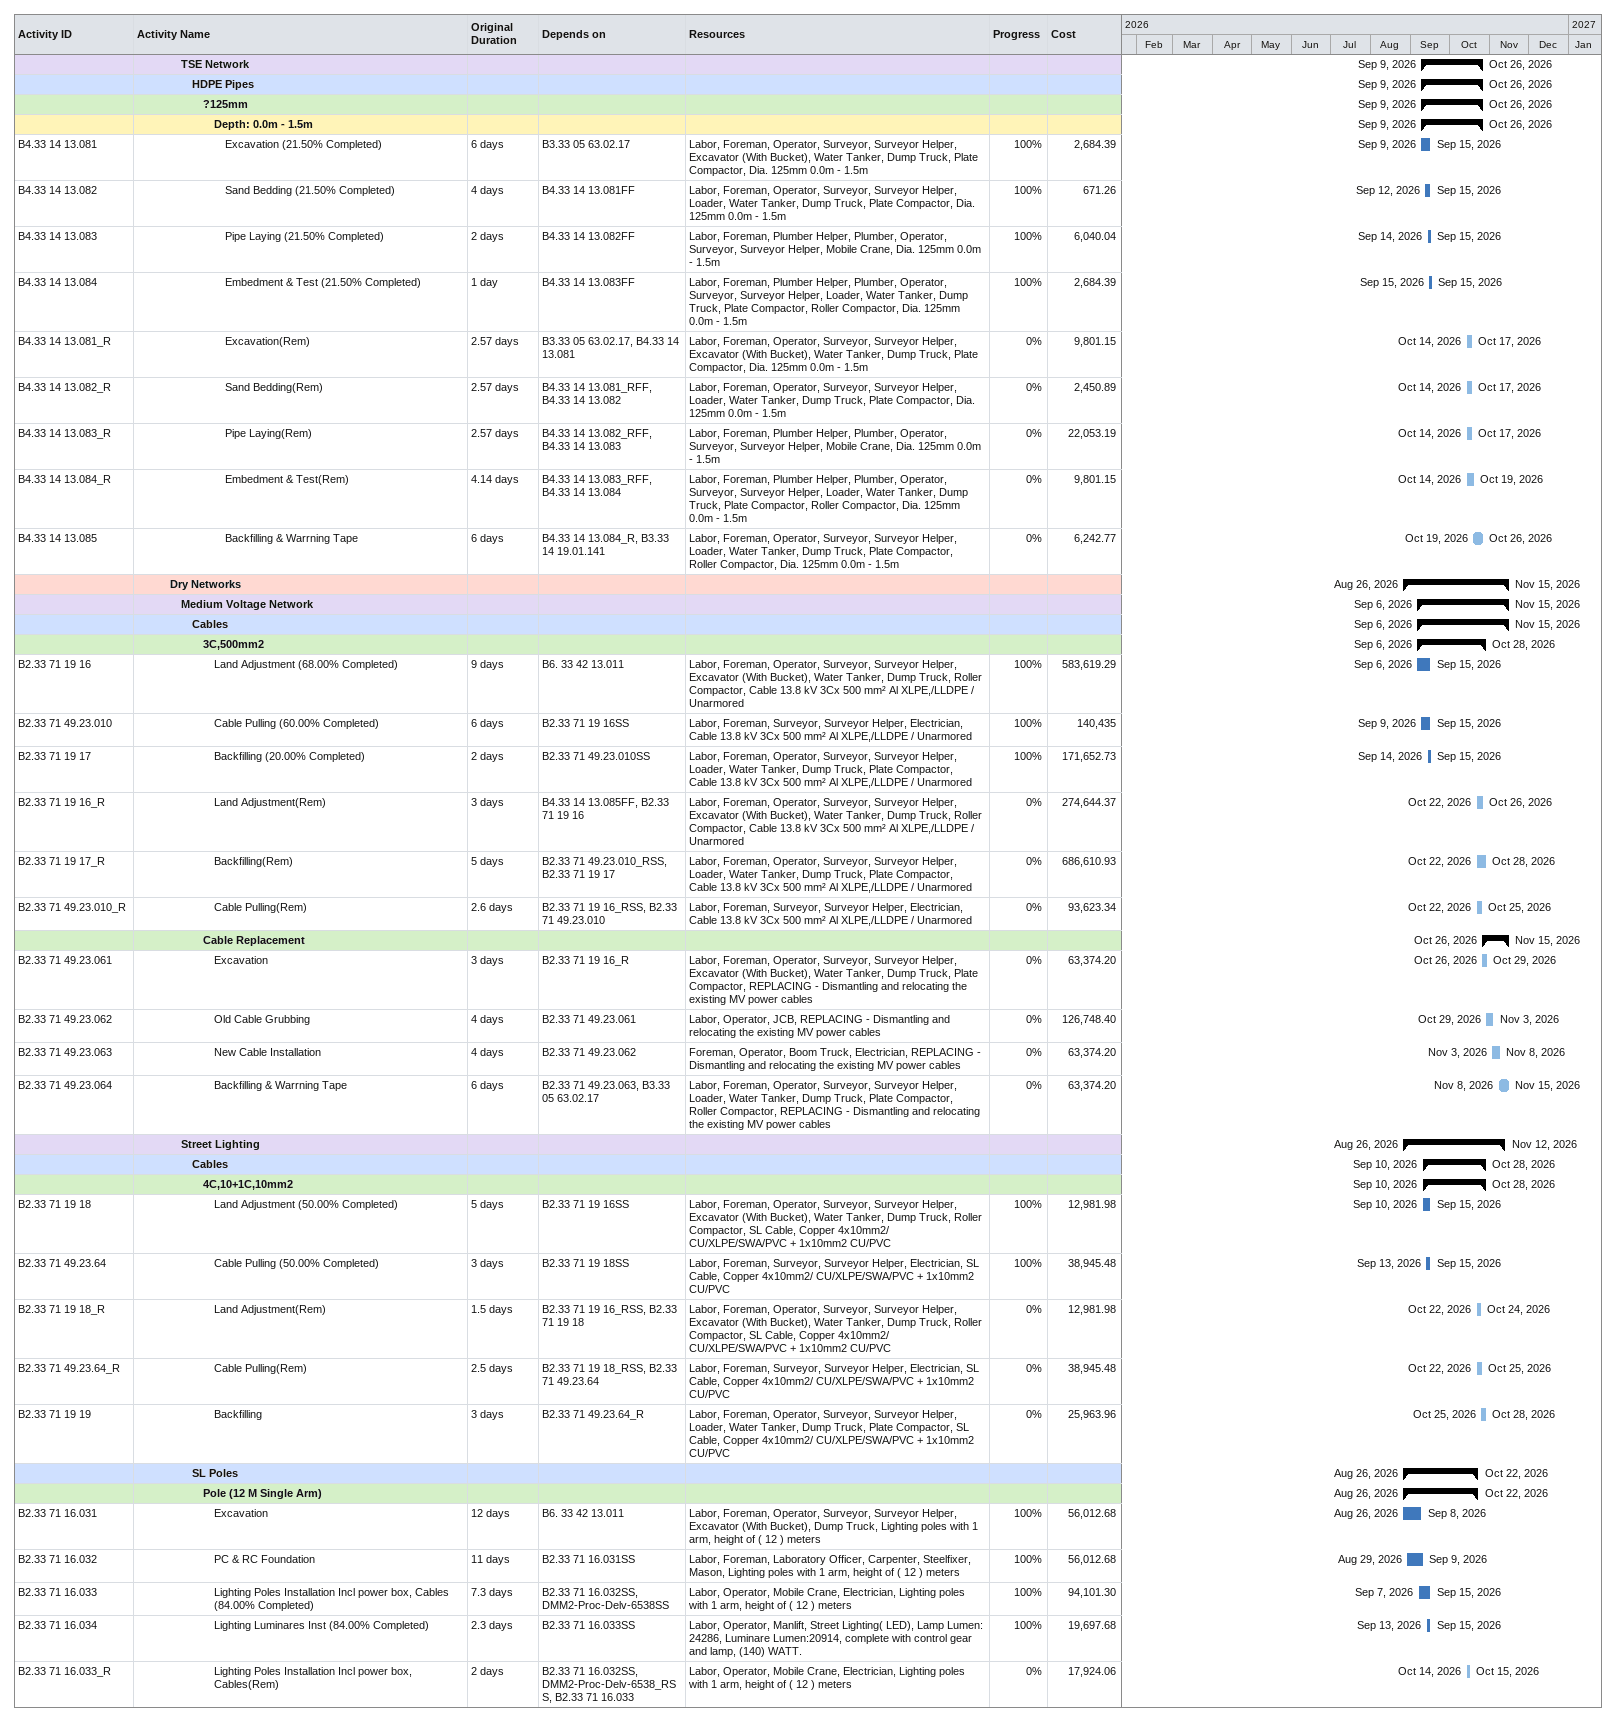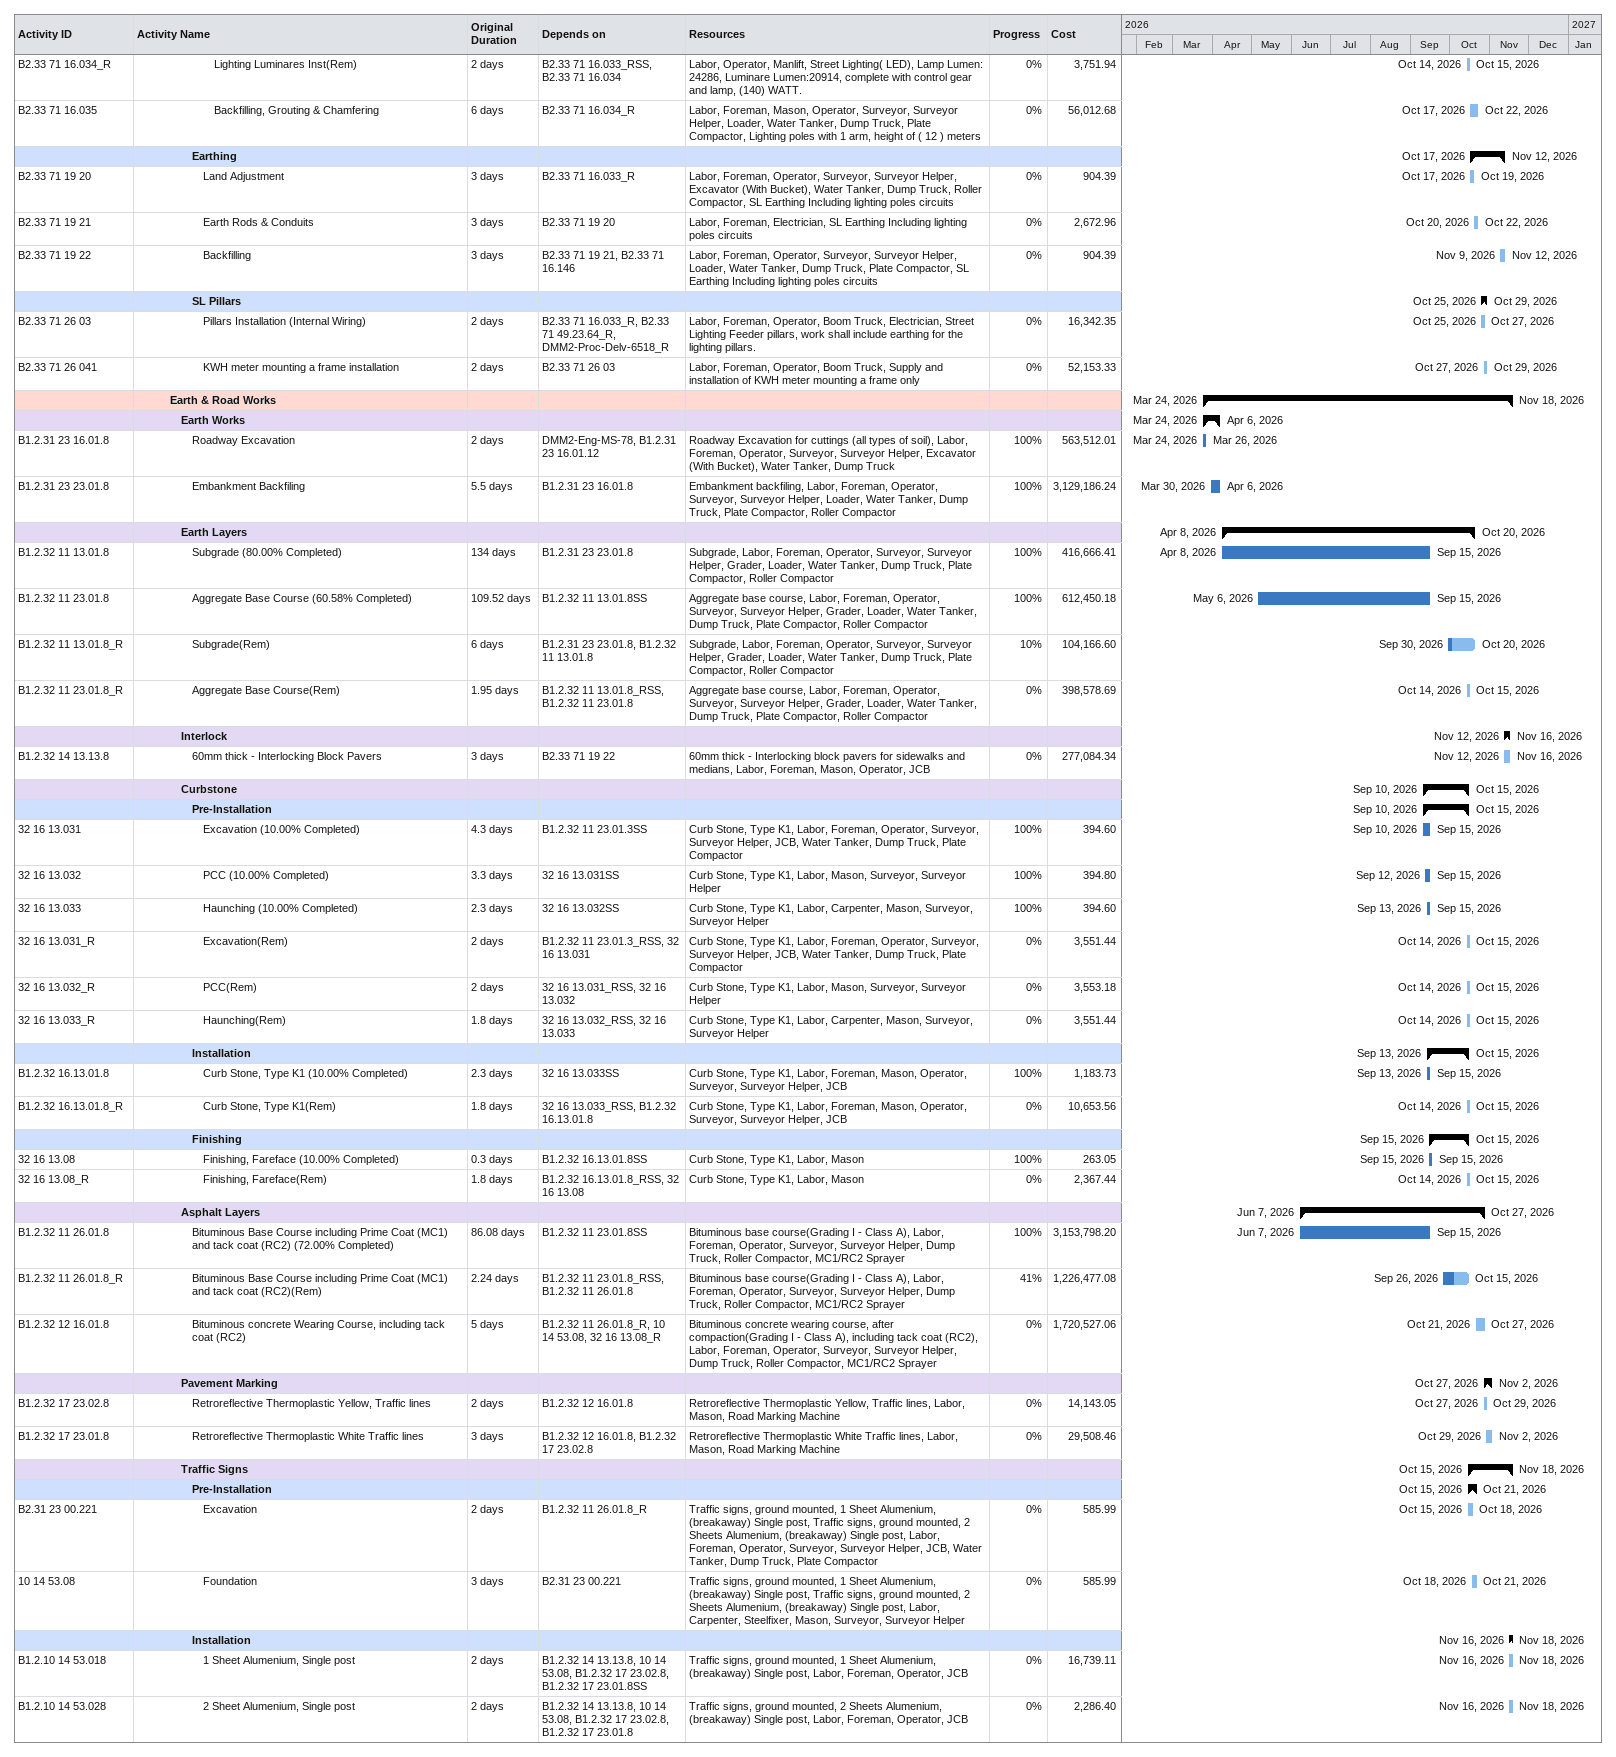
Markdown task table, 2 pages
| ID | Level | Task | Original duration | Start | Finish | Predecessors | Resources | % complete | Cost |
|---|---|---|---|---|---|---|---|---|---|
|  | 5 | **TSE Network** |  | 2026-09-09 | 2026-10-26 |  |  |  |  |
|  | 6 | **HDPE Pipes** |  | 2026-09-09 | 2026-10-26 |  |  |  |  |
|  | 7 | **?125mm** |  | 2026-09-09 | 2026-10-26 |  |  |  |  |
|  | 8 | **Depth: 0.0m - 1.5m** |  | 2026-09-09 | 2026-10-26 |  |  |  |  |
| B4.33 14 13.081 | 9 | Excavation (21.50% Completed) | 6d | 2026-09-09 | 2026-09-15 | B3.33 05 63.02.17 | Labor, Foreman, Operator, Surveyor, Surveyor Helper, Excavator (With Bucket), Water Tanker, Dump Truck, Plate Compactor, Dia. 125mm 0.0m - 1.5m | 100 | 2684.39 |
| B4.33 14 13.082 | 9 | Sand Bedding (21.50% Completed) | 4d | 2026-09-12 | 2026-09-15 | B4.33 14 13.081FF | Labor, Foreman, Operator, Surveyor, Surveyor Helper, Loader, Water Tanker, Dump Truck, Plate Compactor, Dia. 125mm 0.0m - 1.5m | 100 | 671.26 |
| B4.33 14 13.083 | 9 | Pipe Laying (21.50% Completed) | 2d | 2026-09-14 | 2026-09-15 | B4.33 14 13.082FF | Labor, Foreman, Plumber Helper, Plumber, Operator, Surveyor, Surveyor Helper, Mobile Crane, Dia. 125mm 0.0m - 1.5m | 100 | 6040.04 |
| B4.33 14 13.084 | 9 | Embedment & Test (21.50% Completed) | 1d | 2026-09-15 | 2026-09-15 | B4.33 14 13.083FF | Labor, Foreman, Plumber Helper, Plumber, Operator, Surveyor, Surveyor Helper, Loader, Water Tanker, Dump Truck, Plate Compactor, Roller Compactor, Dia. 125mm 0.0m - 1.5m | 100 | 2684.39 |
| B4.33 14 13.081_R | 9 | Excavation(Rem) | 2.57d | 2026-10-14 | 2026-10-17 | B3.33 05 63.02.17, B4.33 14 13.081 | Labor, Foreman, Operator, Surveyor, Surveyor Helper, Excavator (With Bucket), Water Tanker, Dump Truck, Plate Compactor, Dia. 125mm 0.0m - 1.5m | 0 | 9801.15 |
| B4.33 14 13.082_R | 9 | Sand Bedding(Rem) | 2.57d | 2026-10-14 | 2026-10-17 | B4.33 14 13.081_RFF, B4.33 14 13.082 | Labor, Foreman, Operator, Surveyor, Surveyor Helper, Loader, Water Tanker, Dump Truck, Plate Compactor, Dia. 125mm 0.0m - 1.5m | 0 | 2450.89 |
| B4.33 14 13.083_R | 9 | Pipe Laying(Rem) | 2.57d | 2026-10-14 | 2026-10-17 | B4.33 14 13.082_RFF, B4.33 14 13.083 | Labor, Foreman, Plumber Helper, Plumber, Operator, Surveyor, Surveyor Helper, Mobile Crane, Dia. 125mm 0.0m - 1.5m | 0 | 22053.19 |
| B4.33 14 13.084_R | 9 | Embedment & Test(Rem) | 4.14d | 2026-10-14 | 2026-10-19 | B4.33 14 13.083_RFF, B4.33 14 13.084 | Labor, Foreman, Plumber Helper, Plumber, Operator, Surveyor, Surveyor Helper, Loader, Water Tanker, Dump Truck, Plate Compactor, Roller Compactor, Dia. 125mm 0.0m - 1.5m | 0 | 9801.15 |
| B4.33 14 13.085 | 9 | Backfilling & Warrning Tape | 6d | 2026-10-19 | 2026-10-26 | B4.33 14 13.084_R, B3.33 14 19.01.141 | Labor, Foreman, Operator, Surveyor, Surveyor Helper, Loader, Water Tanker, Dump Truck, Plate Compactor, Roller Compactor, Dia. 125mm 0.0m - 1.5m | 0 | 6242.77 |
|  | 4 | **Dry Networks** |  | 2026-08-26 | 2026-11-15 |  |  |  |  |
|  | 5 | **Medium Voltage Network** |  | 2026-09-06 | 2026-11-15 |  |  |  |  |
|  | 6 | **Cables** |  | 2026-09-06 | 2026-11-15 |  |  |  |  |
|  | 7 | **3C,500mm2** |  | 2026-09-06 | 2026-10-28 |  |  |  |  |
| B2.33 71 19 16 | 8 | Land Adjustment (68.00% Completed) | 9d | 2026-09-06 | 2026-09-15 | B6. 33 42 13.011 | Labor, Foreman, Operator, Surveyor, Surveyor Helper, Excavator (With Bucket), Water Tanker, Dump Truck, Roller Compactor, Cable 13.8 kV 3Cx 500 mm² Al XLPE,/LLDPE / Unarmored | 100 | 583619.29 |
| B2.33 71 49.23.010 | 8 | Cable Pulling (60.00% Completed) | 6d | 2026-09-09 | 2026-09-15 | B2.33 71 19 16SS | Labor, Foreman, Surveyor, Surveyor Helper, Electrician, Cable 13.8 kV 3Cx 500 mm² Al XLPE,/LLDPE / Unarmored | 100 | 140435 |
| B2.33 71 19 17 | 8 | Backfilling (20.00% Completed) | 2d | 2026-09-14 | 2026-09-15 | B2.33 71 49.23.010SS | Labor, Foreman, Operator, Surveyor, Surveyor Helper, Loader, Water Tanker, Dump Truck, Plate Compactor, Cable 13.8 kV 3Cx 500 mm² Al XLPE,/LLDPE / Unarmored | 100 | 171652.73 |
| B2.33 71 19 16_R | 8 | Land Adjustment(Rem) | 3d | 2026-10-22 | 2026-10-26 | B4.33 14 13.085FF, B2.33 71 19 16 | Labor, Foreman, Operator, Surveyor, Surveyor Helper, Excavator (With Bucket), Water Tanker, Dump Truck, Roller Compactor, Cable 13.8 kV 3Cx 500 mm² Al XLPE,/LLDPE / Unarmored | 0 | 274644.37 |
| B2.33 71 19 17_R | 8 | Backfilling(Rem) | 5d | 2026-10-22 | 2026-10-28 | B2.33 71 49.23.010_RSS, B2.33 71 19 17 | Labor, Foreman, Operator, Surveyor, Surveyor Helper, Loader, Water Tanker, Dump Truck, Plate Compactor, Cable 13.8 kV 3Cx 500 mm² Al XLPE,/LLDPE / Unarmored | 0 | 686610.93 |
| B2.33 71 49.23.010_R | 8 | Cable Pulling(Rem) | 2.6d | 2026-10-22 | 2026-10-25 | B2.33 71 19 16_RSS, B2.33 71 49.23.010 | Labor, Foreman, Surveyor, Surveyor Helper, Electrician, Cable 13.8 kV 3Cx 500 mm² Al XLPE,/LLDPE / Unarmored | 0 | 93623.34 |
|  | 7 | **Cable Replacement** |  | 2026-10-26 | 2026-11-15 |  |  |  |  |
| B2.33 71 49.23.061 | 8 | Excavation | 3d | 2026-10-26 | 2026-10-29 | B2.33 71 19 16_R | Labor, Foreman, Operator, Surveyor, Surveyor Helper, Excavator (With Bucket), Water Tanker, Dump Truck, Plate Compactor, REPLACING - Dismantling and relocating the existing MV power cables | 0 | 63374.20 |
| B2.33 71 49.23.062 | 8 | Old Cable Grubbing | 4d | 2026-10-29 | 2026-11-03 | B2.33 71 49.23.061 | Labor, Operator, JCB, REPLACING - Dismantling and relocating the existing MV power cables | 0 | 126748.40 |
| B2.33 71 49.23.063 | 8 | New Cable Installation | 4d | 2026-11-03 | 2026-11-08 | B2.33 71 49.23.062 | Foreman, Operator, Boom Truck, Electrician, REPLACING - Dismantling and relocating the existing MV power cables | 0 | 63374.20 |
| B2.33 71 49.23.064 | 8 | Backfilling & Warrning Tape | 6d | 2026-11-08 | 2026-11-15 | B2.33 71 49.23.063, B3.33 05 63.02.17 | Labor, Foreman, Operator, Surveyor, Surveyor Helper, Loader, Water Tanker, Dump Truck, Plate Compactor, Roller Compactor, REPLACING - Dismantling and relocating the existing MV power cables | 0 | 63374.20 |
|  | 5 | **Street Lighting** |  | 2026-08-26 | 2026-11-12 |  |  |  |  |
|  | 6 | **Cables** |  | 2026-09-10 | 2026-10-28 |  |  |  |  |
|  | 7 | **4C,10+1C,10mm2** |  | 2026-09-10 | 2026-10-28 |  |  |  |  |
| B2.33 71 19 18 | 8 | Land Adjustment (50.00% Completed) | 5d | 2026-09-10 | 2026-09-15 | B2.33 71 19 16SS | Labor, Foreman, Operator, Surveyor, Surveyor Helper, Excavator (With Bucket), Water Tanker, Dump Truck, Roller Compactor, SL Cable, Copper 4x10mm2/ CU/XLPE/SWA/PVC + 1x10mm2 CU/PVC | 100 | 12981.98 |
| B2.33 71 49.23.64 | 8 | Cable Pulling (50.00% Completed) | 3d | 2026-09-13 | 2026-09-15 | B2.33 71 19 18SS | Labor, Foreman, Surveyor, Surveyor Helper, Electrician, SL Cable, Copper 4x10mm2/ CU/XLPE/SWA/PVC + 1x10mm2 CU/PVC | 100 | 38945.48 |
| B2.33 71 19 18_R | 8 | Land Adjustment(Rem) | 1.5d | 2026-10-22 | 2026-10-24 | B2.33 71 19 16_RSS, B2.33 71 19 18 | Labor, Foreman, Operator, Surveyor, Surveyor Helper, Excavator (With Bucket), Water Tanker, Dump Truck, Roller Compactor, SL Cable, Copper 4x10mm2/ CU/XLPE/SWA/PVC + 1x10mm2 CU/PVC | 0 | 12981.98 |
| B2.33 71 49.23.64_R | 8 | Cable Pulling(Rem) | 2.5d | 2026-10-22 | 2026-10-25 | B2.33 71 19 18_RSS, B2.33 71 49.23.64 | Labor, Foreman, Surveyor, Surveyor Helper, Electrician, SL Cable, Copper 4x10mm2/ CU/XLPE/SWA/PVC + 1x10mm2 CU/PVC | 0 | 38945.48 |
| B2.33 71 19 19 | 8 | Backfilling | 3d | 2026-10-25 | 2026-10-28 | B2.33 71 49.23.64_R | Labor, Foreman, Operator, Surveyor, Surveyor Helper, Loader, Water Tanker, Dump Truck, Plate Compactor, SL Cable, Copper 4x10mm2/ CU/XLPE/SWA/PVC + 1x10mm2 CU/PVC | 0 | 25963.96 |
|  | 6 | **SL Poles** |  | 2026-08-26 | 2026-10-22 |  |  |  |  |
|  | 7 | **Pole (12 M Single Arm)** |  | 2026-08-26 | 2026-10-22 |  |  |  |  |
| B2.33 71 16.031 | 8 | Excavation | 12d | 2026-08-26 | 2026-09-08 | B6. 33 42 13.011 | Labor, Foreman, Operator, Surveyor, Surveyor Helper, Excavator (With Bucket), Dump Truck, Lighting poles with 1 arm, height of ( 12 ) meters | 100 | 56012.68 |
| B2.33 71 16.032 | 8 | PC & RC Foundation | 11d | 2026-08-29 | 2026-09-09 | B2.33 71 16.031SS | Labor, Foreman, Laboratory Officer, Carpenter, Steelfixer, Mason, Lighting poles with 1 arm, height of ( 12 ) meters | 100 | 56012.68 |
| B2.33 71 16.033 | 8 | Lighting Poles Installation Incl power box, Cables (84.00% Completed) | 7.3d | 2026-09-07 | 2026-09-15 | B2.33 71 16.032SS, DMM2-Proc-Delv-6538SS | Labor, Operator, Mobile Crane, Electrician, Lighting poles with 1 arm, height of ( 12 ) meters | 100 | 94101.30 |
| B2.33 71 16.034 | 8 | Lighting Luminares Inst (84.00% Completed) | 2.3d | 2026-09-13 | 2026-09-15 | B2.33 71 16.033SS | Labor, Operator, Manlift, Street Lighting( LED), Lamp Lumen: 24286, Luminare Lumen:20914, complete with control gear and lamp, (140) WATT. | 100 | 19697.68 |
| B2.33 71 16.033_R | 8 | Lighting Poles Installation Incl power box, Cables(Rem) | 2d | 2026-10-14 | 2026-10-15 | B2.33 71 16.032SS, DMM2-Proc-Delv-6538_RSS, B2.33 71 16.033 | Labor, Operator, Mobile Crane, Electrician, Lighting poles with 1 arm, height of ( 12 ) meters | 0 | 17924.06 |
| B2.33 71 16.034_R | 8 | Lighting Luminares Inst(Rem) | 2d | 2026-10-14 | 2026-10-15 | B2.33 71 16.033_RSS, B2.33 71 16.034 | Labor, Operator, Manlift, Street Lighting( LED), Lamp Lumen: 24286, Luminare Lumen:20914, complete with control gear and lamp, (140) WATT. | 0 | 3751.94 |
| B2.33 71 16.035 | 8 | Backfilling, Grouting & Chamfering | 6d | 2026-10-17 | 2026-10-22 | B2.33 71 16.034_R | Labor, Foreman, Mason, Operator, Surveyor, Surveyor Helper, Loader, Water Tanker, Dump Truck, Plate Compactor, Lighting poles with 1 arm, height of ( 12 ) meters | 0 | 56012.68 |
|  | 6 | **Earthing** |  | 2026-10-17 | 2026-11-12 |  |  |  |  |
| B2.33 71 19 20 | 7 | Land Adjustment | 3d | 2026-10-17 | 2026-10-19 | B2.33 71 16.033_R | Labor, Foreman, Operator, Surveyor, Surveyor Helper, Excavator (With Bucket), Water Tanker, Dump Truck, Roller Compactor, SL Earthing Including lighting poles circuits | 0 | 904.39 |
| B2.33 71 19 21 | 7 | Earth Rods & Conduits | 3d | 2026-10-20 | 2026-10-22 | B2.33 71 19 20 | Labor, Foreman, Electrician, SL Earthing Including lighting poles circuits | 0 | 2672.96 |
| B2.33 71 19 22 | 7 | Backfilling | 3d | 2026-11-09 | 2026-11-12 | B2.33 71 19 21, B2.33 71 16.146 | Labor, Foreman, Operator, Surveyor, Surveyor Helper, Loader, Water Tanker, Dump Truck, Plate Compactor, SL Earthing Including lighting poles circuits | 0 | 904.39 |
|  | 6 | **SL Pillars** |  | 2026-10-25 | 2026-10-29 |  |  |  |  |
| B2.33 71 26 03 | 7 | Pillars Installation (Internal Wiring) | 2d | 2026-10-25 | 2026-10-27 | B2.33 71 16.033_R, B2.33 71 49.23.64_R, DMM2-Proc-Delv-6518_R | Labor, Foreman, Operator, Boom Truck, Electrician, Street Lighting Feeder pillars, work shall include earthing for the lighting pillars. | 0 | 16342.35 |
| B2.33 71 26 041 | 7 | KWH meter mounting a frame installation | 2d | 2026-10-27 | 2026-10-29 | B2.33 71 26 03 | Labor, Foreman, Operator, Boom Truck, Supply and installation of KWH meter mounting a frame only | 0 | 52153.33 |
|  | 4 | **Earth & Road Works** |  | 2026-03-24 | 2026-11-18 |  |  |  |  |
|  | 5 | **Earth Works** |  | 2026-03-24 | 2026-04-06 |  |  |  |  |
| B1.2.31 23 16.01.8 | 6 | Roadway Excavation | 2d | 2026-03-24 | 2026-03-26 | DMM2-Eng-MS-78, B1.2.31 23 16.01.12 | Roadway Excavation for cuttings (all types of soil), Labor, Foreman, Operator, Surveyor, Surveyor Helper, Excavator (With Bucket), Water Tanker, Dump Truck | 100 | 563512.01 |
| B1.2.31 23 23.01.8 | 6 | Embankment Backfiling | 5.5d | 2026-03-30 | 2026-04-06 | B1.2.31 23 16.01.8 | Embankment backfiling, Labor, Foreman, Operator, Surveyor, Surveyor Helper, Loader, Water Tanker, Dump Truck, Plate Compactor, Roller Compactor | 100 | 3129186.24 |
|  | 5 | **Earth Layers** |  | 2026-04-08 | 2026-10-20 |  |  |  |  |
| B1.2.32 11 13.01.8 | 6 | Subgrade (80.00% Completed) | 134d | 2026-04-08 | 2026-09-15 | B1.2.31 23 23.01.8 | Subgrade, Labor, Foreman, Operator, Surveyor, Surveyor Helper, Grader, Loader, Water Tanker, Dump Truck, Plate Compactor, Roller Compactor | 100 | 416666.41 |
| B1.2.32 11 23.01.8 | 6 | Aggregate Base Course (60.58% Completed) | 109.52d | 2026-05-06 | 2026-09-15 | B1.2.32 11 13.01.8SS | Aggregate base course, Labor, Foreman, Operator, Surveyor, Surveyor Helper, Grader, Loader, Water Tanker, Dump Truck, Plate Compactor, Roller Compactor | 100 | 612450.18 |
| B1.2.32 11 13.01.8_R | 6 | Subgrade(Rem) | 6d | 2026-09-30 | 2026-10-20 | B1.2.31 23 23.01.8, B1.2.32 11 13.01.8 | Subgrade, Labor, Foreman, Operator, Surveyor, Surveyor Helper, Grader, Loader, Water Tanker, Dump Truck, Plate Compactor, Roller Compactor | 10 | 104166.60 |
| B1.2.32 11 23.01.8_R | 6 | Aggregate Base Course(Rem) | 1.95d | 2026-10-14 | 2026-10-15 | B1.2.32 11 13.01.8_RSS, B1.2.32 11 23.01.8 | Aggregate base course, Labor, Foreman, Operator, Surveyor, Surveyor Helper, Grader, Loader, Water Tanker, Dump Truck, Plate Compactor, Roller Compactor | 0 | 398578.69 |
|  | 5 | **Interlock** |  | 2026-11-12 | 2026-11-16 |  |  |  |  |
| B1.2.32 14 13.13.8 | 6 | 60mm thick - Interlocking Block Pavers | 3d | 2026-11-12 | 2026-11-16 | B2.33 71 19 22 | 60mm thick - Interlocking block pavers for sidewalks and medians, Labor, Foreman, Mason, Operator, JCB | 0 | 277084.34 |
|  | 5 | **Curbstone** |  | 2026-09-10 | 2026-10-15 |  |  |  |  |
|  | 6 | **Pre-Installation** |  | 2026-09-10 | 2026-10-15 |  |  |  |  |
| 32 16 13.031 | 7 | Excavation (10.00% Completed) | 4.3d | 2026-09-10 | 2026-09-15 | B1.2.32 11 23.01.3SS | Curb Stone, Type K1, Labor, Foreman, Operator, Surveyor, Surveyor Helper, JCB, Water Tanker, Dump Truck, Plate Compactor | 100 | 394.60 |
| 32 16 13.032 | 7 | PCC (10.00% Completed) | 3.3d | 2026-09-12 | 2026-09-15 | 32 16 13.031SS | Curb Stone, Type K1, Labor, Mason, Surveyor, Surveyor Helper | 100 | 394.80 |
| 32 16 13.033 | 7 | Haunching (10.00% Completed) | 2.3d | 2026-09-13 | 2026-09-15 | 32 16 13.032SS | Curb Stone, Type K1, Labor, Carpenter, Mason, Surveyor, Surveyor Helper | 100 | 394.60 |
| 32 16 13.031_R | 7 | Excavation(Rem) | 2d | 2026-10-14 | 2026-10-15 | B1.2.32 11 23.01.3_RSS, 32 16 13.031 | Curb Stone, Type K1, Labor, Foreman, Operator, Surveyor, Surveyor Helper, JCB, Water Tanker, Dump Truck, Plate Compactor | 0 | 3551.44 |
| 32 16 13.032_R | 7 | PCC(Rem) | 2d | 2026-10-14 | 2026-10-15 | 32 16 13.031_RSS, 32 16 13.032 | Curb Stone, Type K1, Labor, Mason, Surveyor, Surveyor Helper | 0 | 3553.18 |
| 32 16 13.033_R | 7 | Haunching(Rem) | 1.8d | 2026-10-14 | 2026-10-15 | 32 16 13.032_RSS, 32 16 13.033 | Curb Stone, Type K1, Labor, Carpenter, Mason, Surveyor, Surveyor Helper | 0 | 3551.44 |
|  | 6 | **Installation** |  | 2026-09-13 | 2026-10-15 |  |  |  |  |
| B1.2.32 16.13.01.8 | 7 | Curb Stone, Type K1 (10.00% Completed) | 2.3d | 2026-09-13 | 2026-09-15 | 32 16 13.033SS | Curb Stone, Type K1, Labor, Foreman, Mason, Operator, Surveyor, Surveyor Helper, JCB | 100 | 1183.73 |
| B1.2.32 16.13.01.8_R | 7 | Curb Stone, Type K1(Rem) | 1.8d | 2026-10-14 | 2026-10-15 | 32 16 13.033_RSS, B1.2.32 16.13.01.8 | Curb Stone, Type K1, Labor, Foreman, Mason, Operator, Surveyor, Surveyor Helper, JCB | 0 | 10653.56 |
|  | 6 | **Finishing** |  | 2026-09-15 | 2026-10-15 |  |  |  |  |
| 32 16 13.08 | 7 | Finishing, Fareface (10.00% Completed) | 0.3d | 2026-09-15 | 2026-09-15 | B1.2.32 16.13.01.8SS | Curb Stone, Type K1, Labor, Mason | 100 | 263.05 |
| 32 16 13.08_R | 7 | Finishing, Fareface(Rem) | 1.8d | 2026-10-14 | 2026-10-15 | B1.2.32 16.13.01.8_RSS, 32 16 13.08 | Curb Stone, Type K1, Labor, Mason | 0 | 2367.44 |
|  | 5 | **Asphalt Layers** |  | 2026-06-07 | 2026-10-27 |  |  |  |  |
| B1.2.32 11 26.01.8 | 6 | Bituminous Base Course including Prime Coat (MC1) and tack coat (RC2) (72.00% Completed) | 86.08d | 2026-06-07 | 2026-09-15 | B1.2.32 11 23.01.8SS | Bituminous base course(Grading I - Class A), Labor, Foreman, Operator, Surveyor, Surveyor Helper, Dump Truck, Roller Compactor, MC1/RC2 Sprayer | 100 | 3153798.20 |
| B1.2.32 11 26.01.8_R | 6 | Bituminous Base Course including Prime Coat (MC1) and tack coat (RC2)(Rem) | 2.24d | 2026-09-26 | 2026-10-15 | B1.2.32 11 23.01.8_RSS, B1.2.32 11 26.01.8 | Bituminous base course(Grading I - Class A), Labor, Foreman, Operator, Surveyor, Surveyor Helper, Dump Truck, Roller Compactor, MC1/RC2 Sprayer | 41 | 1226477.08 |
| B1.2.32 12 16.01.8 | 6 | Bituminous concrete Wearing Course, including tack coat (RC2) | 5d | 2026-10-21 | 2026-10-27 | B1.2.32 11 26.01.8_R, 10 14 53.08, 32 16 13.08_R | Bituminous concrete wearing course, after compaction(Grading I - Class A), including tack coat (RC2), Labor, Foreman, Operator, Surveyor, Surveyor Helper, Dump Truck, Roller Compactor, MC1/RC2 Sprayer | 0 | 1720527.06 |
|  | 5 | **Pavement Marking** |  | 2026-10-27 | 2026-11-02 |  |  |  |  |
| B1.2.32 17 23.02.8 | 6 | Retroreflective Thermoplastic Yellow, Traffic lines | 2d | 2026-10-27 | 2026-10-29 | B1.2.32 12 16.01.8 | Retroreflective Thermoplastic Yellow, Traffic lines, Labor, Mason, Road Marking Machine | 0 | 14143.05 |
| B1.2.32 17 23.01.8 | 6 | Retroreflective Thermoplastic White Traffic lines | 3d | 2026-10-29 | 2026-11-02 | B1.2.32 12 16.01.8, B1.2.32 17 23.02.8 | Retroreflective Thermoplastic White Traffic lines, Labor, Mason, Road Marking Machine | 0 | 29508.46 |
|  | 5 | **Traffic Signs** |  | 2026-10-15 | 2026-11-18 |  |  |  |  |
|  | 6 | **Pre-Installation** |  | 2026-10-15 | 2026-10-21 |  |  |  |  |
| B2.31 23 00.221 | 7 | Excavation | 2d | 2026-10-15 | 2026-10-18 | B1.2.32 11 26.01.8_R | Traffic signs, ground mounted, 1 Sheet Alumenium, (breakaway) Single post, Traffic signs, ground mounted, 2 Sheets Alumenium, (breakaway) Single post, Labor, Foreman, Operator, Surveyor, Surveyor Helper, JCB, Water Tanker, Dump Truck, Plate Compactor | 0 | 585.99 |
| 10 14 53.08 | 7 | Foundation | 3d | 2026-10-18 | 2026-10-21 | B2.31 23 00.221 | Traffic signs, ground mounted, 1 Sheet Alumenium, (breakaway) Single post, Traffic signs, ground mounted, 2 Sheets Alumenium, (breakaway) Single post, Labor, Carpenter, Steelfixer, Mason, Surveyor, Surveyor Helper | 0 | 585.99 |
|  | 6 | **Installation** |  | 2026-11-16 | 2026-11-18 |  |  |  |  |
| B1.2.10 14 53.018 | 7 | 1 Sheet Alumenium, Single post | 2d | 2026-11-16 | 2026-11-18 | B1.2.32 14 13.13.8, 10 14 53.08, B1.2.32 17 23.02.8, B1.2.32 17 23.01.8SS | Traffic signs, ground mounted, 1 Sheet Alumenium, (breakaway) Single post, Labor, Foreman, Operator, JCB | 0 | 16739.11 |
| B1.2.10 14 53.028 | 7 | 2 Sheet Alumenium, Single post | 2d | 2026-11-16 | 2026-11-18 | B1.2.32 14 13.13.8, 10 14 53.08, B1.2.32 17 23.02.8, B1.2.32 17 23.01.8 | Traffic signs, ground mounted, 2 Sheets Alumenium, (breakaway) Single post, Labor, Foreman, Operator, JCB | 0 | 2286.40 |
